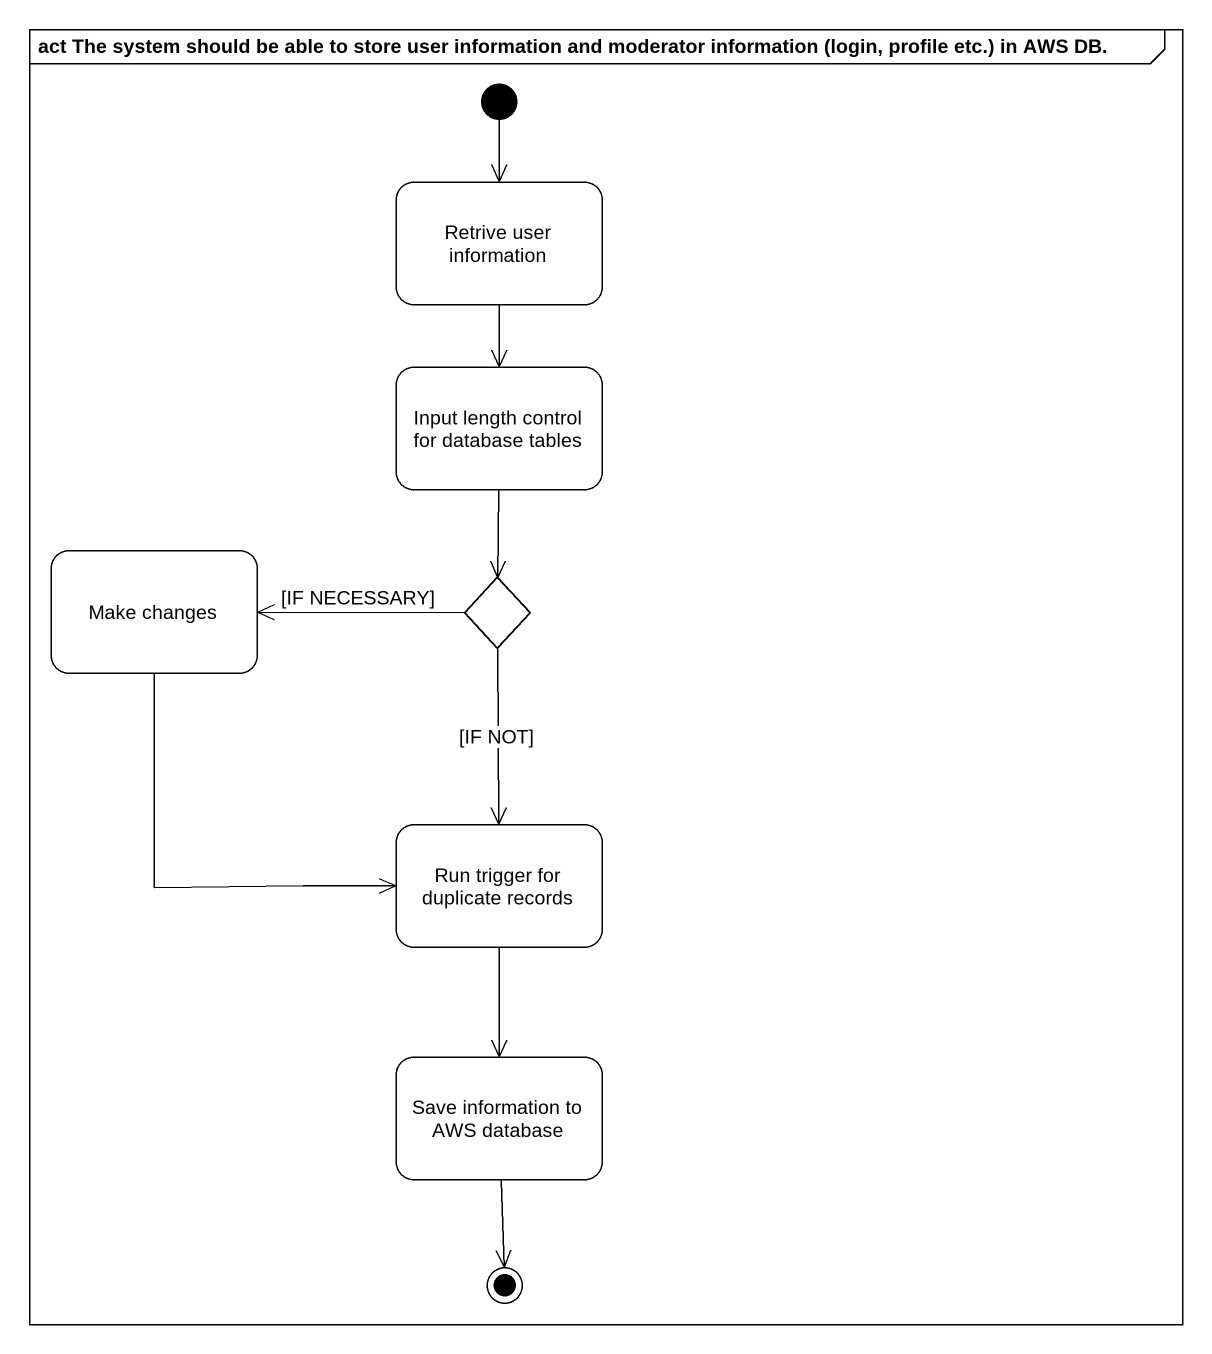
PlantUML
@startuml
mainframe act The system should be able to store user information and moderator information (login, profile etc.) in AWS DB.
hide empty description
state "Retrive user information" as Retrive_user_information
state "Input length control for database tables" as Input_length_control_for
state "Make changes" as Make_changes
state choice1 <<choice>>
state "Run trigger for duplicate records" as Run_trigger_for_duplicate
state "Save information to AWS database" as Save_information_to_AWS
[*] --> Retrive_user_information
Retrive_user_information --> Input_length_control_for
Input_length_control_for --> choice1
Make_changes --> Run_trigger_for_duplicate
choice1 -left-> Make_changes : [IF NECESSARY]
choice1 --> Run_trigger_for_duplicate : [IF NOT]
Run_trigger_for_duplicate --> Save_information_to_AWS
Save_information_to_AWS --> [*]
@enduml
